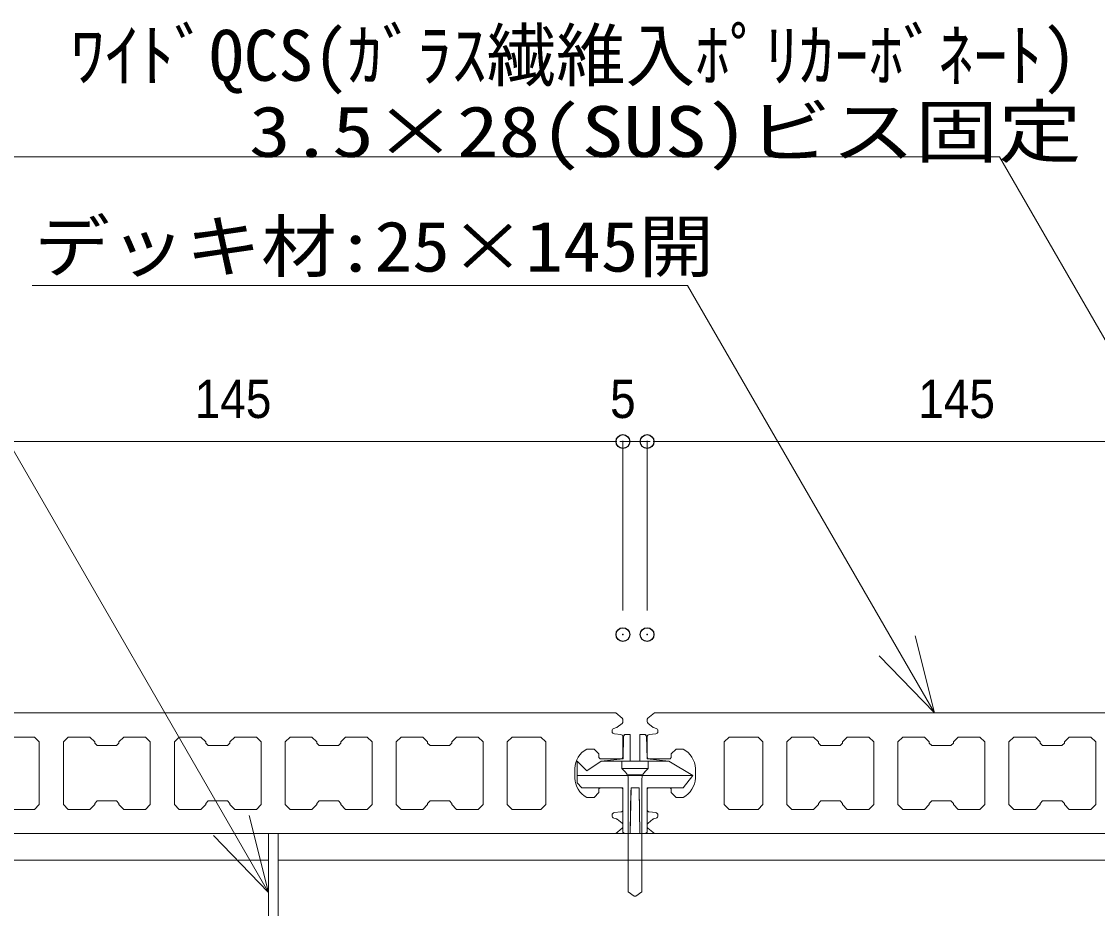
# Model space of a CAD drawing. Units: millimetres, scale not verified. Extents: x -12715 to 12220, y -3398 to 4210.
# Drawn here: x 2969.2 to 3192.3, y 2854.9 to 3038.8 of the extents above; entities that cross this region are included whole.
import ezdxf
from ezdxf.enums import TextEntityAlignment as Align

# ---------------------------------------------------------------- set-up
doc = ezdxf.new("R2010")
doc.units = ezdxf.units.MM
doc.header["$LTSCALE"] = 5.7
doc.header["$PDMODE"] = 32
doc.header["$PDSIZE"] = 2.85
for name, color, linetype, lineweight in [('0-1_デッキ', 7, 'Continuous', 9), ('0-2_文字', 4, 'Continuous', 9), ('0-3_寸法', 7, 'Continuous', 9), ('0-5_根太', 4, 'Continuous', 9), ('0-7_0', 7, 'Continuous', 9), ('0-B_WQCS', 4, 'Continuous', 9)]:
    doc.layers.add(name, color=color, linetype=linetype, lineweight=lineweight)
doc.layers.add('0-8_DEFPOINTS', color=7, linetype='Continuous')
doc.styles.add('Osaka', font='')
doc.styles.add('ＭＳ ゴシック', font='')
doc.styles.get('Osaka').set_extended_font_data('Osaka')
doc.styles.get('ＭＳ ゴシック').set_extended_font_data('MS Gothic')

# ---------------------------------------------------------------- blocks, each defined once
blk = doc.blocks.new('_DOT')
at = {"layer": '0-7_0'}
for p, q in [((-20, 0), (-40, 0)), ((-10, 0), (10, 0))]:
    blk.add_line(p, q, dxfattribs=at)
blk = doc.blocks.new('25×145開\u30002軸')
at = {"layer": '0-1_デッキ'}
for p, q in [((-2900, 440.1), (-2900, 429.4)), ((-2892.4, 413.5), (-2853.1, 382.1)), ((-2846.2, 378.5), (-2824.5, 371.9)), ((2824.5, 371.9), (2846.2, 378.5)), ((2853.1, 382.1), (2892.4, 413.5)), ((2900, 429.4), (2900, 440.1)), ((-2828.5, 326), (-2881.5, 321.2)), ((-2810, 352.5), (-2810, 346.2)), ((2810, 346.2), (2810, 352.5)), ((2881.5, 321.2), (2828.5, 326)), ((-2500, 40), (-2500, -40)), ((2500, -40), (2500, 40)), ((-2881.5, -321.2), (-2828.5, -326)), ((-2810, -346.2), (-2810, -352.5)), ((2810, -352.5), (2810, -346.2)), ((2828.5, -326), (2881.5, -321.2)), ((-2900, -429.4), (-2900, -440.1)), ((-2853.1, -382.1), (-2892.4, -413.5)), ((-2824.5, -371.9), (-2846.2, -378.5)), ((2846.2, -378.5), (2824.5, -371.9)), ((2892.4, -413.5), (2853.1, -382.1)), ((2900, -440.1), (2900, -429.4))]:
    blk.add_line(p, q, dxfattribs=at)
for points in [[(2892.7, 455.7), (2839.5, 500), (-2839.5, 500), (-2892.7, 455.7)], [(-2900, 301), (-2900, 130), (-2890, 120), (-2710, 120)], [(2600, 200), (2660, 200), (2700, 160), (2700, 130), (2710, 120), (2890, 120), (2900, 130), (2900, 301)], [(-2710, 120), (-2700, 130), (-2700, 160), (-2660, 200), (-2600, 200)], [(-2600, -200), (-2660, -200), (-2700, -160), (-2700, -130), (-2710, -120), (-2890, -120), (-2900, -130), (-2900, -301)], [(2900, -301), (2900, -130), (2890, -120), (2710, -120), (2700, -130), (2700, -160), (2660, -200), (2600, -200)], [(-2892.7, -455.7), (-2839.5, -500), (2839.5, -500), (2892.7, -455.7)]]:
    blk.add_lwpolyline(points, dxfattribs=at)
for points in [[(-2260, -259.9), (-2260, 259.9), (-2220, 299.9), (-1980, 300), (-1940, 260), (-1940, -260), (-1980, -300), (-2220, -299.9)], [(-1740, -260), (-1740, 260), (-1700, 300), (-1520, 300), (-1480, 260), (-1480, 250), (-1460, 230), (-1300, 230), (-1280, 250), (-1280, 260), (-1240, 300), (-1060, 300), (-1020, 260), (-1020, -260), (-1060, -300), (-1240, -300), (-1280, -260), (-1280, -250), (-1300, -230), (-1460, -230), (-1480, -250), (-1480, -260), (-1520, -300), (-1700, -300)], [(-780, 300), (-600, 300), (-560, 260), (-560, 250), (-540, 230), (-380, 230), (-360, 250), (-360, 260), (-320, 300), (-140, 300), (-100, 260), (-100, -260), (-140, -300), (-320, -300), (-360, -260), (-360, -250), (-380, -230), (-540, -230), (-560, -250), (-560, -260), (-600, -300), (-780, -300), (-820, -260), (-820, 260)], [(140, -300), (100, -260), (100, 260), (140, 300), (320, 300), (360, 260), (360, 250), (380, 230), (540, 230), (560, 250), (560, 260), (600, 300), (780, 300), (820, 260), (820, -260), (780, -300), (600, -300), (560, -260), (560, -250), (540, -230), (380, -230), (360, -250), (360, -260), (320, -300)], [(1280, -260), (1240, -300), (1060, -300), (1020, -260), (1020, 260), (1060, 300), (1240, 300), (1280, 260), (1280, 250), (1300, 230), (1460, 230), (1480, 250), (1480, 260), (1520, 300), (1700, 300), (1740, 260), (1740, -260), (1700, -300), (1520, -300), (1480, -260), (1480, -250), (1460, -230), (1300, -230), (1280, -250)], [(2260, -259.9), (2220, -299.9), (1980, -300), (1940, -260), (1940, 260), (1980, 300), (2220, 299.9), (2260, 259.9)]]:
    blk.add_lwpolyline(points, close=True, dxfattribs=at)
for centre, radius, start, end in [((-2879.7, 440.1), 20.3, 129.80557, 180), ((2879.7, 440.1), 20.3, 0, 50.19443), ((-2879.7, 429.4), 20.3, 180, 231.34019), ((-2840.4, 397.9), 20.3, 231.34019, 253.30076), ((-2830.3, 352.5), 20.3, 0, 73.30076), ((2830.3, 352.5), 20.3, 106.69924, 180), ((2840.4, 397.9), 20.3, 286.69924, 308.65981), ((2879.7, 429.4), 20.3, 308.65981, 0), ((-2879.7, 301), 20.3, 95.07961, 180), ((-2830.3, 346.2), 20.3, 275.07961, 0), ((2830.3, 346.2), 20.3, 180, 264.92039), ((2879.7, 301), 20.3, 0, 84.92039), ((-2688.3, 33.5), 188.4, 1.96794, 62.04932), ((2688.3, 33.5), 188.4, 117.95068, 178.03206), ((-2688.3, -33.5), 188.4, 297.95068, 358.03206), ((2688.3, -33.5), 188.4, 181.96794, 242.04932), ((-2879.7, -301), 20.3, 180, 264.92039), ((-2830.3, -346.2), 20.3, 0, 84.92039), ((-2830.3, -352.5), 20.3, 286.69924, 0), ((2830.3, -346.2), 20.3, 95.07961, 180), ((2830.3, -352.5), 20.3, 180, 253.30076), ((2879.7, -301), 20.3, 275.07961, 0), ((-2879.7, -429.4), 20.3, 128.65981, 180), ((-2879.7, -440.1), 20.3, 180, 230.19443), ((-2840.4, -397.9), 20.3, 106.69924, 128.65981), ((2840.4, -397.9), 20.3, 51.34019, 73.30076), ((2879.7, -429.4), 20.3, 0, 51.34019), ((2879.7, -440.1), 20.3, 309.80557, 0)]:
    blk.add_arc(centre, radius, start, end, dxfattribs=at)
blk = doc.blocks.new('グループ-277-1')
at = {"layer": '0-5_根太'}
for p, q in [((99772.1, -1981.4), (110112.1, -1981.4)), ((110112.1, -3381.4), (110112.1, -1981.4)), ((99772.1, -2201.4), (110112.1, -2201.4))]:
    blk.add_line(p, q, dxfattribs=at)
blk = doc.blocks.new('グループ-278-1')
at = {"layer": '0-5_根太'}
for p, q in [((110192.1, -1981.4), (120972.1, -1981.4)), ((110192.1, -3381.4), (110192.1, -1981.4)), ((110192.1, -2201.4), (120972.1, -2201.4))]:
    blk.add_line(p, q, dxfattribs=at)
blk = doc.blocks.new('グループ-405-1')
at = {"layer": '0-B_WQCS'}
for p, q in [((-96.4, 658.2), (-99.7, 469.1)), ((-40, 670), (-84.4, 670)), ((-40, 670), (-40, 658.4)), ((-40, 658.4), (-40, 469.3)), ((40, 658.4), (40, 670)), ((84.4, 670), (40, 670)), ((40, 469.3), (40, 658.4)), ((99.7, 469.1), (96.4, 658.2)), ((-280, 450), (280, 450)), ((480, 330), (-480, 330)), ((400, 230), (480, 330)), ((-100, 211.1), (-100, -138)), ((-33.7, 210.7), (-39.8, -138.4)), ((39.8, -138.4), (33.7, 210.7)), ((100, -138), (100, 211.1)), ((-88, -150), (-40, -150)), ((-39.8, -138.4), (-40, -150)), ((40, -150), (39.8, -138.4)), ((40, -150), (88, -150))]:
    blk.add_line(p, q, dxfattribs=at)
blk.add_lwpolyline([(-480, 450), (-400, 370), (-280, 450), (-99.7, 470), (-96.4, 658.2), (-84.4, 670), (-40, 670), (-40, 450), (40, 450), (40, 670), (84.4, 670), (96.4, 658.2), (99.7, 470), (280, 450), (480, 330), (397.8, 230), (100, 230), (100, -138), (88, -150), (40, -150), (33.4, 230), (-33.4, 230), (-40, -150), (-88, -150), (-100, -138), (-100, 230), (-440, 230), (-480, 270)], close=True, dxfattribs=at)
for centre, start, end in [((-84.4, 658), 90, 179), ((84.4, 658), 1, 90), ((-88, -138), 180, 270), ((88, -138), 270, 0)]:
    blk.add_arc(centre, 12, start, end, dxfattribs=at)
blk = doc.blocks.new('グループ-406-1')
at = {"layer": '0-B_WQCS'}
for p, q in [((110, 450), (110, 390)), ((110, 390), (-110, 390)), ((-110, 390), (-79.9, 359.8)), ((110, 390), (79.8, 359.8)), ((56.4, 336.4), (-56.4, 336.4)), ((-56.4, 303.3), (-56.4, -634)), ((56.4, 303.3), (56.4, -634)), ((-56.4, -634), (-7.3, -668.4)), ((-7.3, -668.4), (0, -670))]:
    blk.add_line(p, q, dxfattribs=at)
for points in [[(110, 450), (-110, 450), (-110, 390)], [(0, -670), (7.2, -668.4), (56.4, -634)]]:
    blk.add_lwpolyline(points, dxfattribs=at)
for centre, start, end in [((-136.4, 303.3), 0, 45), ((136.4, 303.3), 135, 180)]:
    blk.add_arc(centre, 80, start, end, dxfattribs=at)
blk = doc.blocks.new('グループ-407-1')
at = {"layer": '0-B_WQCS'}
for name in ['グループ-405-1', 'グループ-406-1']:
    blk.add_blockref(name, (0, 0), dxfattribs=at)
blk = doc.blocks.new('WQCS2016断')
at = {"layer": '0-B_WQCS'}
blk.add_blockref('グループ-407-1', (0, 0), dxfattribs=at)

msp = doc.modelspace()

# ---------------------------------------------------------------- linework, layer by layer
at = {"layer": '0-2_文字'}
for p, q in [((3171.945, 3010.694), (2967.334, 3010.694)), ((3171.945, 3010.694), (3244.247, 2885.464)), ((3107.298, 2984.056), (2971.428, 2984.056)), ((3107.298, 2984.056), (3158.446, 2895.464)), ((2948.782, 2982.282), (3020.389, 2858.255))]:
    msp.add_line(p, q, dxfattribs=at)
for points in [[(3154.47, 2911.411), (3158.446, 2895.464), (3147.03, 2907.286)], [(3016.413, 2874.202), (3020.389, 2858.255), (3008.973, 2870.077)]]:
    msp.add_lwpolyline(points, dxfattribs=at)
at = {"layer": '0-3_寸法'}
for p, q in [((2951.398, 2951.707), (3091.391, 2951.707)), ((3091.391, 2951.707), (3088.887, 2951.707)), ((3093.894, 2916.707), (3093.894, 2951.707)), ((3093.894, 2916.707), (3093.894, 2951.707)), ((3093.894, 2951.707), (3098.894, 2951.707)), ((3098.894, 2916.707), (3098.894, 2951.707)), ((3098.894, 2916.707), (3098.894, 2951.707)), ((3101.398, 2951.707), (3241.391, 2951.707)), ((3101.398, 2951.707), (3103.902, 2951.707))]:
    msp.add_line(p, q, dxfattribs=at)
at = {"layer": '0-8_DEFPOINTS'}
for p in [(3093.894, 2951.707), (3098.894, 2951.707), (3093.894, 2911.707), (3098.894, 2911.707)]:
    msp.add_point(p, dxfattribs=at)

# ---------------------------------------------------------------- block references
at = {"layer": '0-1_デッキ', "xscale": 0.025, "yscale": 0.025}
for p in [(3021.394, 2882.964), (3171.394, 2882.964)]:
    msp.add_blockref('25×145開\u30002軸', p, dxfattribs=at)
at = {"layer": '0-3_寸法', "xscale": 0.06259308, "yscale": 0.06259308}
msp.add_blockref('_DOT', (3093.894, 2951.707), dxfattribs=at)
msp.add_blockref('_DOT', (3093.894, 2951.707), dxfattribs=at)
at = {"layer": '0-3_寸法', "xscale": 0.06259308, "yscale": 0.06259308, "rotation": 180}
msp.add_blockref('_DOT', (3098.894, 2951.707), dxfattribs=at)
msp.add_blockref('_DOT', (3098.894, 2951.707), dxfattribs=at)
at = {"layer": '0-5_根太', "xscale": 0.025, "yscale": 0.025}
for name in ['グループ-277-1', 'グループ-278-1']:
    msp.add_blockref(name, (267.586, 2920), dxfattribs=at)
at = {"layer": '0-B_WQCS', "xscale": 0.025, "yscale": 0.025}
msp.add_blockref('WQCS2016断', (3096.394, 2874.214), dxfattribs=at)

# ---------------------------------------------------------------- texts
at = {"layer": '0-2_文字', "style": 'ＭＳ ゴシック'}
msp.add_text('ﾜｲﾄﾞQCS(ｶﾞﾗｽ繊維入ﾎﾟﾘｶｰﾎﾞﾈｰﾄ)', height=10.56, dxfattribs=at).set_placement((2979.276, 3023.296), align=Align.BOTTOM_LEFT)
for s, height, width, p in [('3.5×28(SUS)ビス固定', 10.56, 1.2, (3016.38, 3007.509)), ('デッキ材:25×145開', 10.45, 1.1, (2971.843, 2983.788))]:
    msp.add_text(s, height=height, dxfattribs=dict(at, width=width)).set_placement(p, align=Align.BOTTOM_LEFT)
at = {"layer": '0-3_寸法', "style": 'Osaka', "width": 0.9}
for s, p in [('145', (3005.106, 2954.207)), ('5', (3091.223, 2954.207)), ('145', (3155.106, 2954.207))]:
    msp.add_text(s, height=7.918, dxfattribs=at).set_placement(p, align=Align.BOTTOM_LEFT)

doc.saveas('drawing.dxf')
